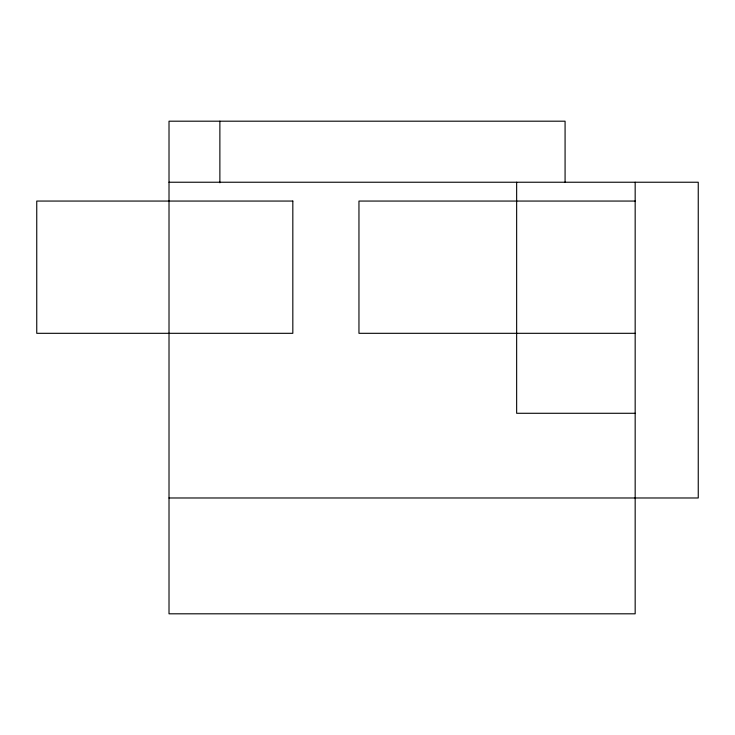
<?xml version="1.0" encoding="UTF-8"?>
<svg xmlns="http://www.w3.org/2000/svg" width="735" height="735" viewBox="0 0 735 735"><rect width="100%" height="100%" fill="white"/><g stroke="black" fill="none" stroke-linecap="round" stroke-linejoin="round"><path stroke-width="1.1" d="M169.013 182.234L698.25 182.234L698.25 497.981L169.013 497.981M635.169 201.059L358.956 201.059L358.956 333.313L635.169 333.313M635.169 413.281L516.65 413.281L516.65 182.234M635.169 182.234L635.169 613.808L169.013 613.808L169.013 121.192L565.077 121.192L565.077 182.234M219.875 121.192L219.875 182.804M292.824 201.059L36.75 201.059L36.75 333.313L292.824 333.313L292.824 201.059"/></g></svg>
